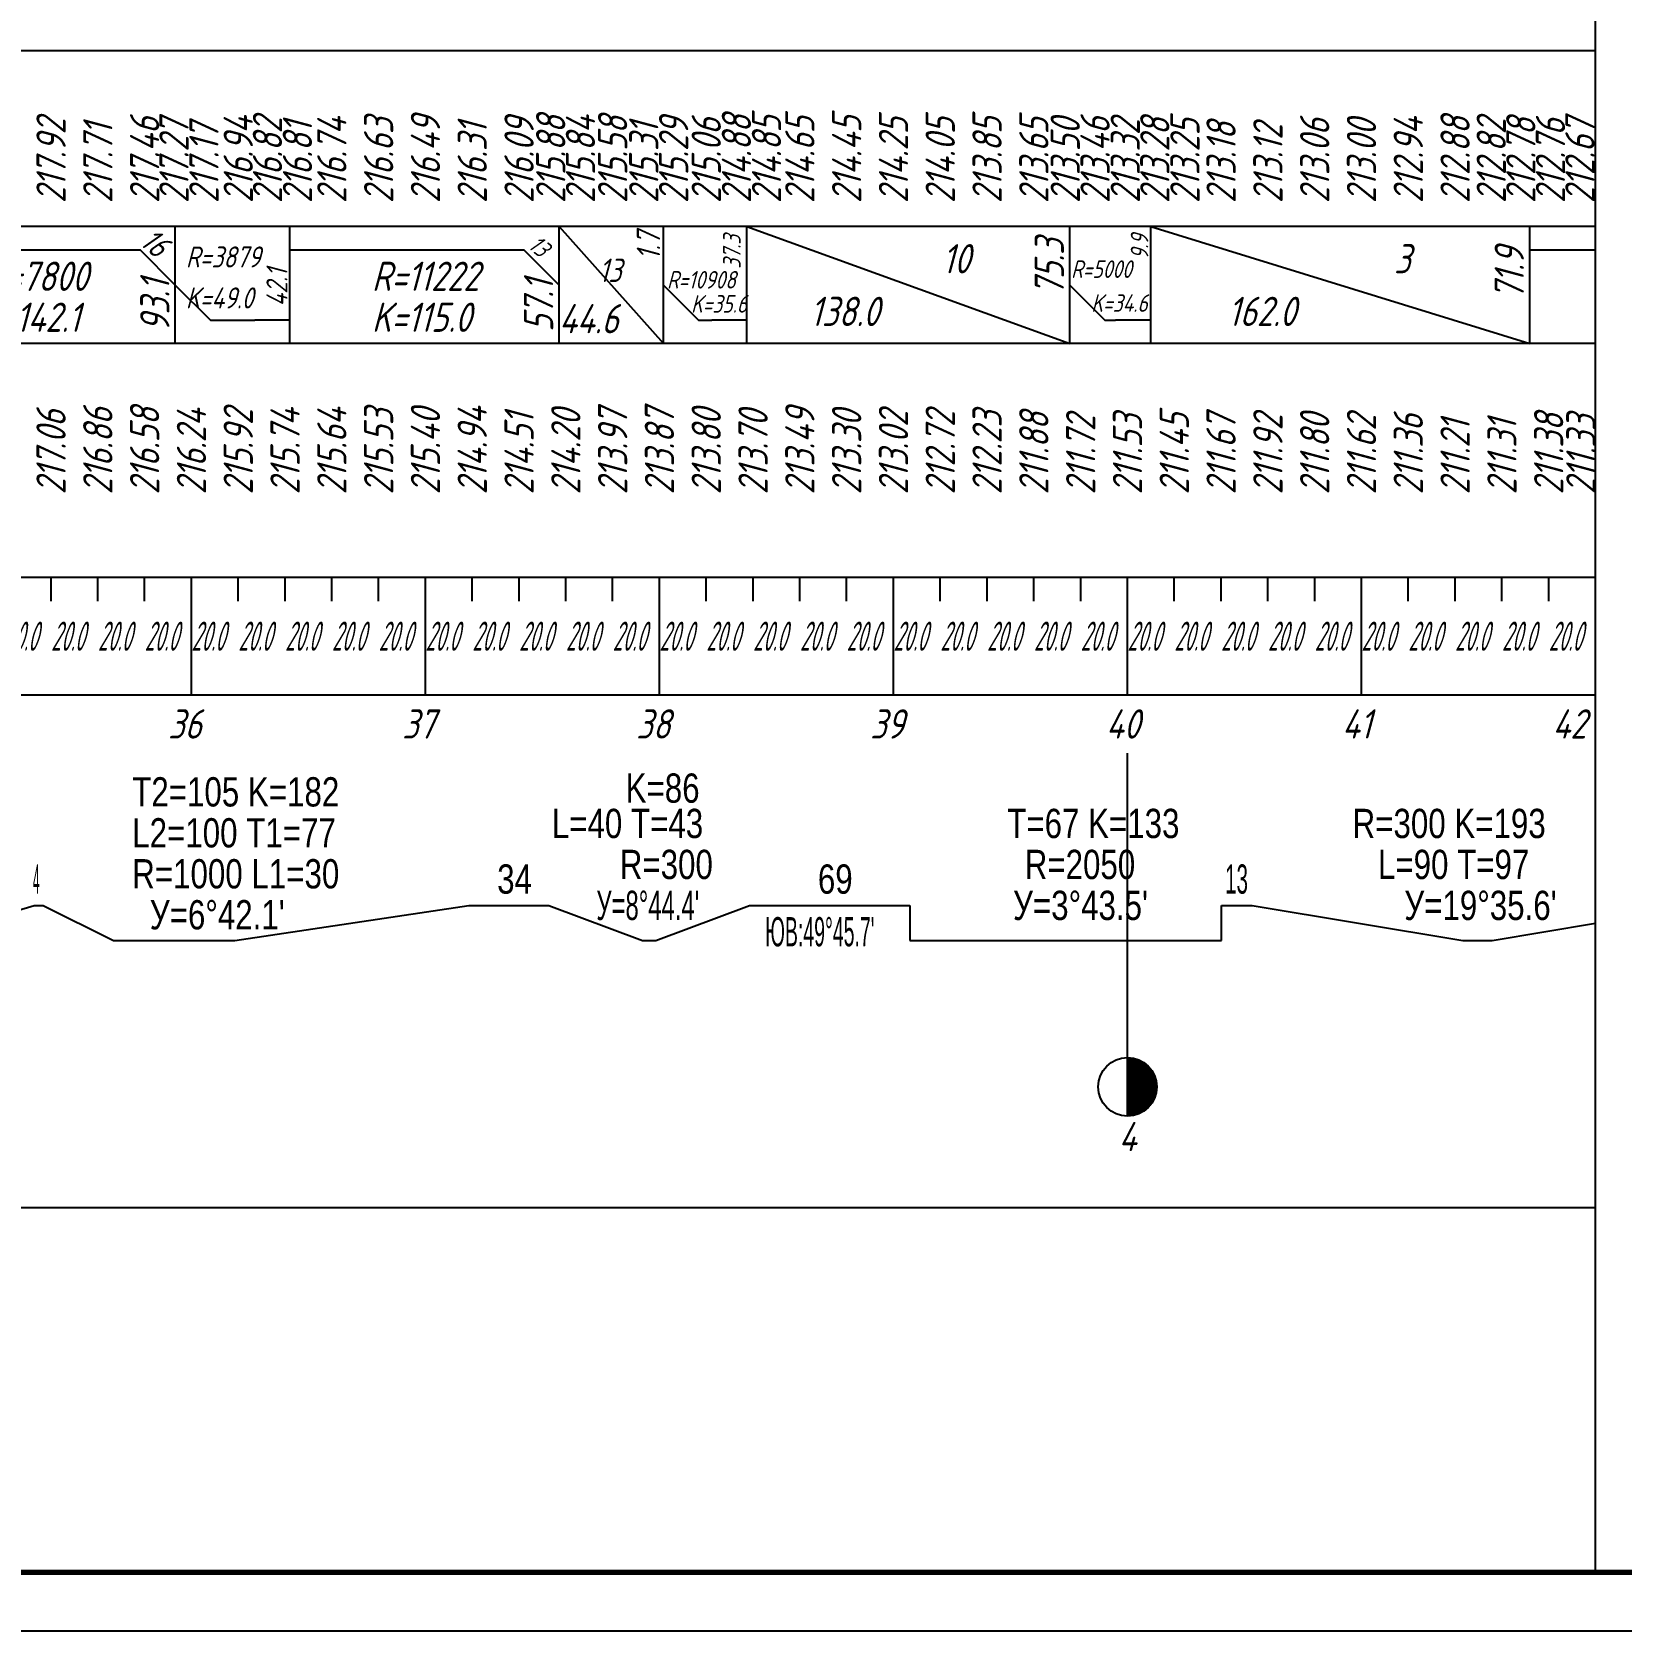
# Model space of a CAD drawing. Extents: x 2172 to 5772, y -842 to -248.
# Drawn here: x 2973.6 to 3109.4, y -842.5 to -705.9 of the extents above; entities that cross this region are included whole.
import ezdxf

# ---------------------------------------------------------------- set-up
doc = ezdxf.new("R2010")
doc.units = 0
doc.header["$MEASUREMENT"] = 0
doc.linetypes.add('CONTI', pattern=[0])
doc.linetypes.add('TP0', pattern=[0])
doc.layers.get('0').update_dxf_attribs({"linetype": 'CONTINUOUS'})
for name, color, linetype in [('RAMKA', 7, 'CONTI'), ('КРАСНЫЕ_ОТМЕТКИ', 1, 'CONTINUOUS'), ('ОСЬ_УКЛОН_И_КРИВАЯ', 1, 'CONTINUOUS'), ('ПИКЕТЫ', 7, 'CONTINUOUS'), ('ТАБЛИЦА', 7, 'CONTINUOUS'), ('ЧЕРНЫЕ_ОТМЕТКИ', 7, 'CONTINUOUS')]:
    doc.layers.add(name, color=color, linetype=linetype)
doc.styles.add('ГОСТ', font='gost.TTF', dxfattribs={"oblique": 15, "height": 1})

msp = doc.modelspace()

# ---------------------------------------------------------------- linework, layer by layer
at = {"linetype": 'TP0'}
for p, q in [((3107.23, -707.48), (2267.23, -707.48)), ((3107.23, -722.48), (2267.23, -722.48)), ((3107.23, -732.48), (2267.23, -732.48)), ((3107.23, -752.48), (2267.23, -752.48)), ((2267.23, -762.48), (3107.23, -762.48)), ((3301.6, -842.48), (2171.6, -842.48))]:
    msp.add_line(p, q, dxfattribs=at)
at = {"linetype": 'Continuous'}
msp.add_line((2202.23, -806.28), (3107.23, -806.28), dxfattribs=at)
msp.add_lwpolyline([(3107.23, -837.48), (3107.23, -447.02)], dxfattribs=at)
at = {"layer": 'RAMKA', "color": 250, "lineweight": 70}
msp.add_line((3296.6, -837.48), (2191.6, -837.48), dxfattribs=at)
at = {"layer": 'ОСЬ_УКЛОН_И_КРИВАЯ'}
for p, q in [((2985.85, -732.48), (2985.85, -722.48)), ((2995.65, -732.48), (2995.65, -722.48)), ((3018.65, -732.48), (3018.65, -722.48)), ((3018.65, -722.48), (3027.57, -732.48)), ((3027.57, -732.48), (3027.57, -722.48)), ((3034.7, -732.48), (3034.7, -722.48)), ((3034.7, -722.48), (3062.3, -732.48)), ((3062.3, -732.48), (3062.3, -722.48)), ((3069.22, -732.48), (3069.22, -722.48)), ((3069.22, -722.48), (3101.61, -732.48)), ((3101.61, -732.48), (3101.61, -722.48)), ((2960.43, -724.48), (2982.85, -724.48)), ((2985.85, -727.48), (2982.85, -724.48)), ((2995.65, -724.48), (2998.65, -724.48)), ((2998.65, -724.48), (3015.65, -724.48)), ((3018.65, -727.48), (3015.65, -724.48)), ((3101.61, -724.48), (3104.61, -724.48)), ((3104.61, -724.48), (3107.23, -724.48)), ((2985.85, -727.48), (2988.85, -730.48)), ((3027.57, -727.48), (3030.57, -730.48)), ((3062.3, -727.48), (3065.3, -730.48)), ((2988.85, -730.48), (2992.65, -730.48)), ((2995.65, -730.48), (2992.65, -730.48)), ((3030.57, -730.48), (3031.7, -730.48)), ((3034.7, -730.48), (3031.7, -730.48)), ((3065.3, -730.48), (3066.22, -730.48)), ((3069.22, -730.48), (3066.22, -730.48))]:
    msp.add_line(p, q, dxfattribs=at)
at = {"layer": 'ТАБЛИЦА'}
for p, q in [((3067.23, -798.48), (3067.23, -767.48)), ((3067.23, -793.48), (3067.23, -798.48)), ((3067.33, -793.48), (3067.33, -798.48)), ((3067.43, -793.49), (3067.43, -798.47)), ((3067.53, -793.5), (3067.53, -798.46)), ((3067.63, -793.51), (3067.63, -798.45)), ((3067.73, -793.53), (3067.73, -798.43)), ((3067.83, -793.55), (3067.83, -798.4)), ((3067.93, -793.58), (3067.93, -798.38)), ((3068.03, -793.61), (3068.03, -798.35)), ((3068.13, -793.65), (3068.13, -798.31)), ((3068.23, -793.69), (3068.23, -798.27)), ((3068.33, -793.73), (3068.33, -798.22)), ((3068.43, -793.78), (3068.43, -798.17)), ((3068.53, -793.84), (3068.53, -798.11)), ((3068.63, -793.91), (3068.63, -798.05)), ((3068.73, -793.98), (3068.73, -797.98)), ((3068.83, -794.06), (3068.83, -797.9)), ((3068.93, -794.14), (3068.93, -797.81)), ((3069.03, -794.24), (3069.03, -797.71)), ((3069.13, -794.35), (3069.13, -797.6)), ((3069.23, -794.48), (3069.23, -797.48)), ((3069.33, -794.62), (3069.33, -797.33)), ((3069.43, -794.79), (3069.43, -797.17)), ((3069.53, -795), (3069.53, -796.96)), ((3069.63, -795.28), (3069.63, -796.68))]:
    msp.add_line(p, q, dxfattribs=at)
msp.add_circle((3067.23, -795.98), 2.5, dxfattribs=at)
at = {"layer": 'ЧЕРНЫЕ_ОТМЕТКИ'}
for p, q in [((2975.23, -754.48), (2975.23, -752.48)), ((2979.23, -754.48), (2979.23, -752.48)), ((2983.23, -754.48), (2983.23, -752.48)), ((2987.23, -762.48), (2987.23, -752.48)), ((2991.23, -754.48), (2991.23, -752.48)), ((2995.23, -754.48), (2995.23, -752.48)), ((2999.23, -754.48), (2999.23, -752.48)), ((3003.23, -754.48), (3003.23, -752.48)), ((3007.23, -762.48), (3007.23, -752.48)), ((3011.23, -754.48), (3011.23, -752.48)), ((3015.23, -754.48), (3015.23, -752.48)), ((3019.23, -754.48), (3019.23, -752.48)), ((3023.23, -754.48), (3023.23, -752.48)), ((3027.23, -762.48), (3027.23, -752.48)), ((3031.23, -754.48), (3031.23, -752.48)), ((3035.23, -754.48), (3035.23, -752.48)), ((3039.23, -754.48), (3039.23, -752.48)), ((3043.23, -754.48), (3043.23, -752.48)), ((3047.23, -762.48), (3047.23, -752.48)), ((3051.23, -754.48), (3051.23, -752.48)), ((3055.23, -754.48), (3055.23, -752.48)), ((3059.23, -754.48), (3059.23, -752.48)), ((3063.23, -754.48), (3063.23, -752.48)), ((3067.23, -762.48), (3067.23, -752.48)), ((3071.23, -754.48), (3071.23, -752.48)), ((3075.23, -754.48), (3075.23, -752.48)), ((3079.23, -754.48), (3079.23, -752.48)), ((3083.23, -754.48), (3083.23, -752.48)), ((3087.23, -762.48), (3087.23, -752.48)), ((3091.23, -754.48), (3091.23, -752.48)), ((3095.23, -754.48), (3095.23, -752.48)), ((3099.23, -754.48), (3099.23, -752.48)), ((3103.23, -754.48), (3103.23, -752.48)), ((2963.79, -783.48), (2973.79, -780.48)), ((2973.79, -780.48), (2974.56, -780.48)), ((2974.56, -780.48), (2980.56, -783.48)), ((2990.95, -783.48), (3010.95, -780.48)), ((3010.95, -780.48), (3017.77, -780.48)), ((3017.77, -780.48), (3025.77, -783.48)), ((3026.92, -783.48), (3034.92, -780.48)), ((3034.92, -780.48), (3048.62, -780.48)), ((3048.62, -780.48), (3048.62, -783.48)), ((3075.27, -783.48), (3075.27, -780.48)), ((3075.27, -780.48), (3077.89, -780.48)), ((3077.89, -780.48), (3095.89, -783.48)), ((3098.41, -783.48), (3107.23, -782.01)), ((2980.56, -783.48), (2990.95, -783.48)), ((3025.77, -783.48), (3026.92, -783.48)), ((3048.62, -783.48), (3075.27, -783.48)), ((3095.89, -783.48), (3098.41, -783.48))]:
    msp.add_line(p, q, dxfattribs=at)

# ---------------------------------------------------------------- texts
at = {"layer": 'КРАСНЫЕ_ОТМЕТКИ', "style": 'ГОСТ', "oblique": 15}
for s, p in [('217.92', (2976.48, -720.48)), ('217.46', (2984.48, -720.48)), ('217.27', (2986.99, -720.48)), ('216.94', (2992.48, -720.48)), ('216.82', (2994.98, -720.48)), ('216.81', (2997.54, -720.48)), ('216.74', (3000.48, -720.48)), ('216.63', (3004.48, -720.48)), ('216.49', (3008.48, -720.48)), ('216.09', (3016.48, -720.48)), ('215.88', (3019.19, -720.48)), ('215.84', (3021.73, -720.48)), ('215.58', (3024.48, -720.48)), ('215.29', (3029.69, -720.48)), ('215.06', (3032.48, -720.48)), ('214.88', (3035.06, -720.48)), ('214.85', (3037.63, -720.48)), ('214.65', (3040.48, -720.48)), ('214.45', (3044.48, -720.48)), ('214.25', (3048.48, -720.48)), ('214.05', (3052.48, -720.48)), ('213.85', (3056.48, -720.48)), ('213.65', (3060.48, -720.48)), ('213.50', (3063.16, -720.48)), ('213.46', (3065.71, -720.48)), ('213.32', (3068.29, -720.48)), ('213.28', (3070.82, -720.48)), ('213.25', (3073.39, -720.48)), ('213.06', (3084.48, -720.48)), ('213.00', (3088.48, -720.48)), ('212.94', (3092.48, -720.48)), ('212.88', (3096.48, -720.48)), ('212.82', (3099.57, -720.48)), ('212.78', (3102.1, -720.48)), ('212.76', (3104.63, -720.48)), ('212.67', (3107.15, -720.48)), ('217.71', (2980.48, -720.48)), ('217.17', (2989.55, -720.48)), ('216.31', (3012.48, -720.48)), ('215.31', (3027.14, -720.48)), ('213.18', (3076.48, -720.48)), ('213.12', (3080.48, -720.48))]:
    msp.add_text(s, height=2.5, rotation=90, dxfattribs=at).set_placement(p)
at = {"layer": 'ОСЬ_УКЛОН_И_КРИВАЯ', "style": 'ГОСТ', "oblique": 15}
for s, height, rotation, p in [('1.7', 2, 90, (3027.29, -725.36)), ('16', 2, 320, (2982.72, -723.98)), ('13', 1.5, 320, (3015.91, -724.26)), ('37.3', 1.5, 90, (3034.17, -726.09)), ('75.3', 2.5, 90, (3061.8, -728.38)), ('9.9', 1.5, 90, (3069.01, -725.28)), ('71.9', 2.5, 90, (3101.11, -728.73)), ('93.1', 2.5, 90, (2985.35, -731.48)), ('42.1', 1.8, 90, (2995.44, -729.31)), ('57.1', 2.5, 90, (3018.15, -731.48))]:
    msp.add_text(s, height=height, rotation=rotation, dxfattribs=at).set_placement(p)
for s, height, p in [('10', 2.5, (3051.4, -726.48)), ('3', 2.5, (3090.01, -726.48)), ('R=3879', 1.8, (2986.75, -725.98)), ('13', 2, (3022.05, -727.22)), ('R=5000', 1.5, (3062.41, -726.87)), ('R=7800', 2.5, (2969.68, -727.98)), ('R=11222', 2.5, (3002.65, -727.98)), ('R=10908', 1.5, (3027.87, -727.78)), ('K=49.0', 1.8, (2986.75, -729.48)), ('K=142.1', 2.5, (2969.18, -731.48)), ('K=115.0', 2.5, (3002.65, -731.48)), ('44.6', 2.5, (3018.65, -731.6)), ('K=35.6', 1.5, (3029.93, -729.84)), ('138.0', 2.5, (3040.1, -730.98)), ('K=34.6', 1.5, (3064.14, -729.77)), ('162.0', 2.5, (3075.81, -730.98))]:
    msp.add_text(s, height=height, dxfattribs=at).set_placement(p)
at = {"layer": 'ПИКЕТЫ', "style": 'ГОСТ', "oblique": 15}
for s, p in [('36', (2985.23, -766.23)), ('37', (3005.23, -766.23)), ('38', (3025.23, -766.23)), ('39', (3045.23, -766.23)), ('40', (3065.39, -766.23)), ('41', (3085.56, -766.23)), ('42', (3103.55, -766.23))]:
    msp.add_text(s, height=2.5, dxfattribs=at).set_placement(p)
at = {"layer": 'ТАБЛИЦА', "style": 'ГОСТ', "oblique": 15}
msp.add_text('4', height=2.5, dxfattribs=at).set_placement((3066.48, -801.48))
at = {"layer": 'ЧЕРНЫЕ_ОТМЕТКИ', "style": 'ГОСТ', "oblique": 15}
for s, p in [('216.86', (2980.48, -745.37)), ('216.58', (2984.48, -745.37)), ('215.92', (2992.48, -745.37)), ('215.53', (3004.48, -745.37)), ('215.40', (3008.48, -745.37)), ('213.97', (3024.48, -745.37)), ('213.87', (3028.48, -745.37)), ('213.49', (3040.48, -745.37)), ('217.06', (2976.48, -745.37)), ('216.24', (2988.48, -745.37)), ('215.74', (2996.48, -745.37)), ('215.64', (3000.48, -745.37)), ('214.94', (3012.48, -745.37)), ('214.51', (3016.48, -745.37)), ('214.20', (3020.48, -745.37)), ('213.80', (3032.48, -745.37)), ('213.70', (3036.48, -745.37)), ('213.30', (3044.48, -745.37)), ('213.02', (3048.48, -745.37)), ('212.72', (3052.48, -745.37)), ('212.23', (3056.48, -745.37)), ('211.88', (3060.48, -745.37)), ('211.72', (3064.48, -745.37)), ('211.53', (3068.48, -745.37)), ('211.45', (3072.48, -745.37)), ('211.67', (3076.48, -745.37)), ('211.92', (3080.48, -745.37)), ('211.80', (3084.48, -745.37)), ('211.62', (3088.48, -745.37)), ('211.36', (3092.48, -745.37)), ('211.21', (3096.48, -745.37)), ('211.31', (3100.48, -745.37)), ('211.38', (3104.48, -745.37)), ('211.33', (3107.23, -745.37))]:
    msp.add_text(s, height=2.5, rotation=90, dxfattribs=at).set_placement(p)
at = {"layer": 'ЧЕРНЫЕ_ОТМЕТКИ', "style": 'ГОСТ', "oblique": 15, "width": 0.6}
for p in [(2971.23, -758.73), (2975.23, -758.73), (2979.23, -758.73), (2983.23, -758.73), (2987.23, -758.73), (2991.23, -758.73), (2995.23, -758.73), (2999.23, -758.73), (3003.23, -758.73), (3007.23, -758.73), (3011.23, -758.73), (3015.23, -758.73), (3019.23, -758.73), (3023.23, -758.73), (3027.23, -758.73), (3031.23, -758.73), (3035.23, -758.73), (3039.23, -758.73), (3043.23, -758.73), (3047.23, -758.73), (3051.23, -758.73), (3055.23, -758.73), (3059.23, -758.73), (3063.23, -758.73), (3067.23, -758.73), (3071.23, -758.73), (3075.23, -758.73), (3079.23, -758.73), (3083.23, -758.73), (3087.23, -758.73), (3091.23, -758.73), (3095.23, -758.73), (3099.23, -758.73), (3103.23, -758.73)]:
    msp.add_text('20.0', height=2.5, dxfattribs=at).set_placement(p)
at = {"layer": 'ЧЕРНЫЕ_ОТМЕТКИ'}
for s, width, p in [('T2=105 K=182', 0.8, (2982.17, -772.03)), ('K=86', 0.8, (3024.34, -771.71)), ('L2=100 T1=77', 0.8, (2982.17, -775.53)), ('L=40 T=43', 0.8, (3018.03, -774.73)), ('T=67 K=133', 0.8, (3056.95, -774.73)), ('R=300 K=193', 0.8, (3086.47, -774.73)), ('R=300', 0.8, (3023.84, -778.23)), ('R=2050 ', 0.8, (3058.45, -778.23)), ('L=90 T=97', 0.8, (3088.64, -778.23)), ('4', 0.310199, (2973.68, -779.48)), ('R=1000 L1=30', 0.8, (2982.17, -779.03)), ('34', 0.8, (3013.36, -779.48)), ('69', 0.8, (3040.77, -779.48)), ('13', 0.523518, (3075.58, -779.48)), ("У=6°42.1'", 0.8, (2983.67, -782.53)), ("У=8°44.4'", 0.609893, (3021.84, -781.73)), ("У=3°43.5'", 0.8, (3057.45, -781.73)), ("У=19°35.6'", 0.8, (3090.89, -781.73)), ("ЮВ:49°45.7'", 0.498258, (3036.27, -783.98))]:
    msp.add_text(s, height=2.5, dxfattribs=dict(at, width=width)).set_placement(p)

doc.saveas('drawing.dxf')
